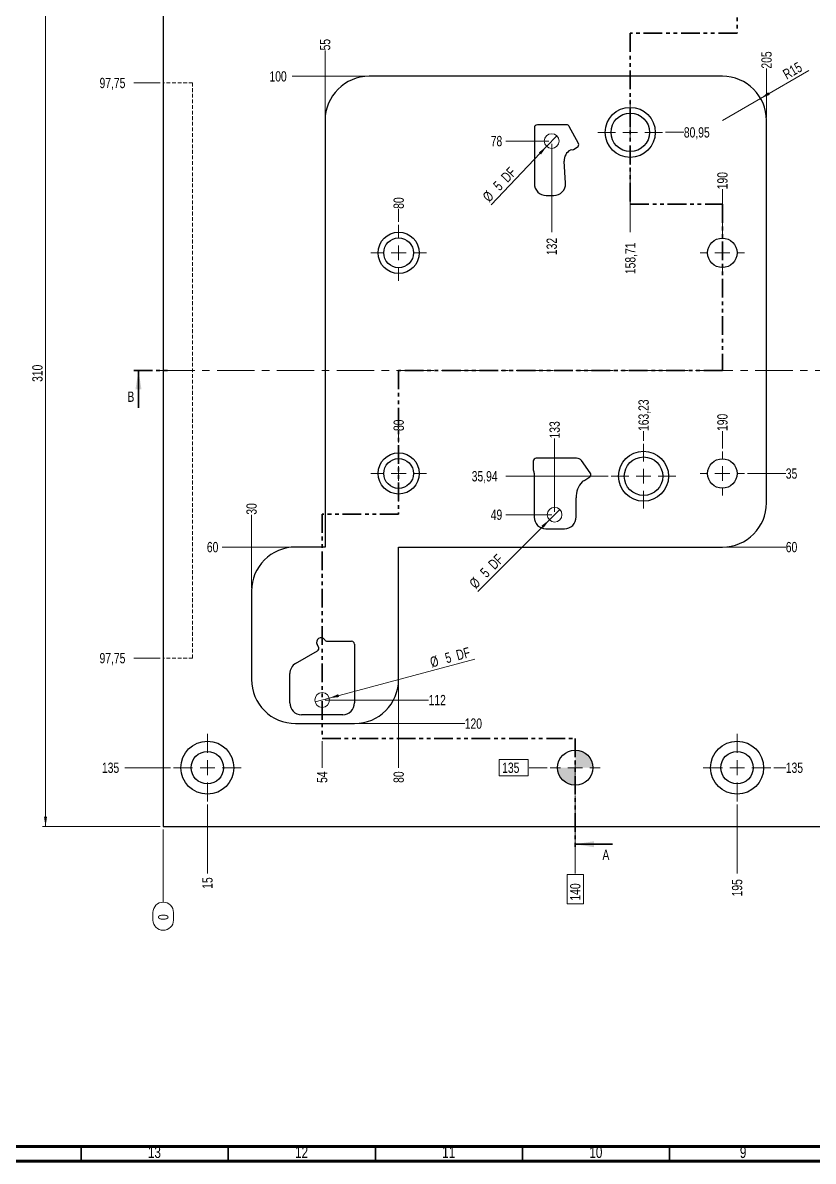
# Model space of a CAD drawing. Header units: millimetres. Extents: x 15 to 836, y 5 to 589.
# Drawn here: x 155.7 to 424.3, y 5 to 392 of the extents above; entities that cross this region are included whole.
import ezdxf

# ---------------------------------------------------------------- set-up
doc = ezdxf.new("R2010")
doc.units = ezdxf.units.MM
for name, pattern in [('CENTERX2', [20.32, 12.7, -2.54, 2.54, -2.54]), ('HIDDEN', [1.905, 1.27, -0.635]), ('PHANTOM', [12.7, 6.35, -1.27, 1.27, -1.27, 1.27, -1.27])]:
    doc.linetypes.add(name, pattern=pattern)
doc.styles.add('SLDTEXTSTYLE0', font='TXT', dxfattribs={"width": 0.75})
doc.dimstyles.new('SLDDIMSTYLE0', dxfattribs={"dimtxt": 3.5, "dimasz": 3.302, "dimexe": 0, "dimexo": 0.0625, "dimgap": 0.875, "dimtad": 0, "dimtih": 1, "dimtoh": 1, "dimdec": 0, "dimrnd": 1e-09, "dimdsep": 46, "dimtxsty": 'SLDTEXTSTYLE0', "dimblk1": 'NONE', "dimblk2": 'NONE', "dimsah": 1, "dimcen": 0.09, "dimadec": 0, "dimazin": 2, "dimtfac": 1, "dimtdec": 0, "dimtofl": 0, "dimtmove": 0, "dimatfit": 3, "dimldrblk": 'NONE', "dimfxl": 1, "dimfrac": 2, "dimtolj": 1, "dimtzin": 12, "dimarcsym": 0})
doc.dimstyles.new('SLDDIMSTYLE1', dxfattribs={"dimtxt": 3.5, "dimasz": 3.302, "dimexe": 0, "dimexo": 0.0625, "dimgap": 0.875, "dimtad": 0, "dimtih": 1, "dimtoh": 1, "dimrnd": 1e-09, "dimzin": 12, "dimdsep": 46, "dimtxsty": 'SLDTEXTSTYLE0', "dimblk1": 'NONE', "dimblk2": 'NONE', "dimsah": 1, "dimcen": 0.09, "dimadec": 0, "dimazin": 3, "dimtfac": 1, "dimtofl": 0, "dimtmove": 0, "dimatfit": 3, "dimldrblk": 'NONE', "dimfxl": 1, "dimfrac": 2, "dimtolj": 1, "dimtzin": 12, "dimarcsym": 0})
doc.dimstyles.new('SLDDIMSTYLE2', dxfattribs={"dimtxt": 3.5, "dimasz": 3.302, "dimexe": 0, "dimexo": 0.0625, "dimgap": -0.875, "dimtad": 0, "dimtih": 1, "dimtoh": 1, "dimrnd": 1e-09, "dimzin": 12, "dimdsep": 46, "dimtxsty": 'SLDTEXTSTYLE0', "dimblk1": 'NONE', "dimblk2": 'NONE', "dimsah": 1, "dimcen": 0.09, "dimadec": 0, "dimazin": 3, "dimtfac": 1, "dimtofl": 0, "dimtmove": 0, "dimatfit": 3, "dimldrblk": 'NONE', "dimfxl": 1, "dimfrac": 2, "dimtolj": 1, "dimarcsym": 0})
doc.dimstyles.new('SLDDIMSTYLE3', dxfattribs={"dimtxt": 3.5, "dimasz": 3.302, "dimexe": 0, "dimexo": 0.0625, "dimgap": -0.875, "dimtad": 0, "dimtih": 1, "dimtoh": 1, "dimrnd": 1e-09, "dimzin": 12, "dimdsep": 46, "dimtxsty": 'SLDTEXTSTYLE0', "dimblk1": 'NONE', "dimblk2": 'NONE', "dimsah": 1, "dimcen": 0.09, "dimadec": 0, "dimazin": 3, "dimtfac": 1, "dimtofl": 0, "dimtmove": 0, "dimatfit": 3, "dimldrblk": 'NONE', "dimfxl": 1, "dimfrac": 2, "dimtolj": 1, "dimarcsym": 0})
doc.dimstyles.new('SLDDIMSTYLE4', dxfattribs={"dimtxt": 3.5, "dimasz": 3.302, "dimexe": 0, "dimexo": 0.0625, "dimgap": 0.875, "dimtad": 1, "dimrnd": 1e-09, "dimzin": 12, "dimdsep": 46, "dimtxsty": 'SLDTEXTSTYLE0', "dimblk1": 'NONE', "dimsah": 1, "dimcen": 0, "dimadec": 0, "dimazin": 3, "dimtfac": 1, "dimtmove": 0, "dimatfit": 3, "dimldrblk": 'NONE', "dimfxl": 1, "dimfrac": 2, "dimtolj": 1, "dimtzin": 12, "dimarcsym": 0})
doc.dimstyles.new('SLDDIMSTYLE5', dxfattribs={"dimtxt": 3.5, "dimasz": 3.302, "dimexe": 0, "dimexo": 0.0625, "dimgap": 0.875, "dimtad": 1, "dimrnd": 1e-09, "dimzin": 12, "dimdsep": 46, "dimtxsty": 'SLDTEXTSTYLE0', "dimsah": 1, "dimcen": 0.09, "dimadec": 0, "dimazin": 3, "dimtfac": 1, "dimtofl": 0, "dimtmove": 0, "dimatfit": 3, "dimfxl": 1, "dimfrac": 2, "dimtolj": 1, "dimtzin": 12, "dimarcsym": 0})
doc.dimstyles.new('SLDDIMSTYLE6', dxfattribs={"dimtxt": 3.5, "dimasz": 3.302, "dimexe": 0, "dimexo": 0.0625, "dimgap": 0.875, "dimtad": 1, "dimrnd": 1e-09, "dimzin": 12, "dimdsep": 46, "dimtxsty": 'SLDTEXTSTYLE0', "dimsah": 1, "dimcen": 0, "dimadec": 0, "dimazin": 3, "dimtfac": 1, "dimtofl": 0, "dimtmove": 0, "dimatfit": 3, "dimfxl": 1, "dimfrac": 2, "dimtolj": 1, "dimtzin": 12, "dimarcsym": 0})

# ---------------------------------------------------------------- blocks, each defined once
blk = doc.blocks.new('_D')
at = {"color": 7, "linetype": 'Continuous', "lineweight": 18}
for p, q in [((203.41, 117.77), (203.41, 93.06)), ((199.92, 86.98), (199.92, 89.57)), ((206.9, 89.57), (206.9, 86.98))]:
    blk.add_line(p, q, dxfattribs=at)
for centre, start, end in [((203.41, 89.57), 0, 180), ((203.41, 86.98), 180, 0)]:
    blk.add_arc(centre, 3.49, start, end, dxfattribs=at)
at = {"color": 7, "linetype": 'Continuous', "lineweight": 18, "insert": (201.67, 86.98), "char_height": 3.5, "attachment_point": 1, "rotation": 90, "style": 'SLDTEXTSTYLE0'}
blk.add_mtext('0', dxfattribs=at)
blk = doc.blocks.new('_None')
blk = doc.blocks.new('_D_1')
at = {"color": 7, "linetype": 'Continuous', "lineweight": 18}
blk.add_line((218.41, 126.27), (218.41, 102.77), dxfattribs=at)
at = {"color": 7, "linetype": 'Continuous', "lineweight": 18, "insert": (216.67, 97.6), "char_height": 3.5, "attachment_point": 1, "rotation": 90, "style": 'SLDTEXTSTYLE0'}
blk.add_mtext('15', dxfattribs=at)
blk = doc.blocks.new('_D_2')
at = {"color": 7, "linetype": 'Continuous', "lineweight": 18}
blk.add_line((223.41, 421.27), (223.41, 438.77), dxfattribs=at)
at = {"color": 7, "linetype": 'Continuous', "lineweight": 18, "insert": (221.67, 438.77), "char_height": 3.5, "attachment_point": 1, "rotation": 90, "style": 'SLDTEXTSTYLE0'}
blk.add_mtext('20', dxfattribs=at)
blk = doc.blocks.new('_D_3')
at = {"color": 7, "linetype": 'Continuous', "lineweight": 18}
blk.add_line((233.41, 199.77), (233.41, 224.77), dxfattribs=at)
at = {"color": 7, "linetype": 'Continuous', "lineweight": 18, "insert": (231.67, 224.77), "char_height": 3.5, "attachment_point": 1, "rotation": 90, "style": 'SLDTEXTSTYLE0'}
blk.add_mtext('30', dxfattribs=at)
blk = doc.blocks.new('_D_4')
at = {"color": 7, "linetype": 'Continuous', "lineweight": 18}
for p, q in [((250.63, 439.13), (250.63, 446.43)), ((250.63, 446.43), (256.19, 446.43)), ((256.19, 446.43), (256.19, 439.13)), ((256.19, 439.13), (250.63, 439.13)), ((253.41, 418.27), (253.41, 438.77))]:
    blk.add_line(p, q, dxfattribs=at)
at = {"color": 7, "linetype": 'Continuous', "lineweight": 18, "insert": (251.67, 440.19), "char_height": 3.5, "attachment_point": 1, "rotation": 90, "style": 'SLDTEXTSTYLE0'}
blk.add_mtext('50', dxfattribs=at)
blk = doc.blocks.new('_D_5')
at = {"color": 7, "linetype": 'Continuous', "lineweight": 18}
blk.add_line((257.41, 147.74), (257.41, 138.77), dxfattribs=at)
at = {"color": 7, "linetype": 'Continuous', "lineweight": 18, "insert": (255.67, 133.6), "char_height": 3.5, "attachment_point": 1, "rotation": 90, "style": 'SLDTEXTSTYLE0'}
blk.add_mtext('54', dxfattribs=at)
blk = doc.blocks.new('_D_6')
at = {"color": 7, "linetype": 'Continuous', "lineweight": 18}
blk.add_line((258.41, 359.77), (258.41, 382.57), dxfattribs=at)
at = {"color": 7, "linetype": 'Continuous', "lineweight": 18, "insert": (256.67, 382.57), "char_height": 3.5, "attachment_point": 1, "rotation": 90, "style": 'SLDTEXTSTYLE0'}
blk.add_mtext('55', dxfattribs=at)
blk = doc.blocks.new('_D_7')
at = {"color": 7, "linetype": 'Continuous', "lineweight": 18}
blk.add_line((283.41, 167.77), (283.41, 138.77), dxfattribs=at)
at = {"color": 7, "linetype": 'Continuous', "lineweight": 18, "insert": (281.67, 133.6), "char_height": 3.5, "attachment_point": 1, "rotation": 90, "style": 'SLDTEXTSTYLE0'}
blk.add_mtext('80', dxfattribs=at)
blk = doc.blocks.new('_D_8')
at = {"color": 7, "linetype": 'Continuous', "lineweight": 18}
blk.add_line((283.41, 249.27), (283.41, 253.21), dxfattribs=at)
at = {"color": 7, "linetype": 'Continuous', "lineweight": 18, "insert": (281.67, 253.21), "char_height": 3.5, "attachment_point": 1, "rotation": 90, "style": 'SLDTEXTSTYLE0'}
blk.add_mtext('80', dxfattribs=at)
blk = doc.blocks.new('_D_9')
at = {"color": 7, "linetype": 'Continuous', "lineweight": 18}
blk.add_line((283.41, 324.27), (283.41, 328.74), dxfattribs=at)
at = {"color": 7, "linetype": 'Continuous', "lineweight": 18, "insert": (281.67, 328.74), "char_height": 3.5, "attachment_point": 1, "rotation": 90, "style": 'SLDTEXTSTYLE0'}
blk.add_mtext('80', dxfattribs=at)
blk = doc.blocks.new('_D_10')
at = {"color": 7, "linetype": 'Continuous', "lineweight": 18}
blk.add_line((335.41, 350.77), (335.41, 320.75), dxfattribs=at)
at = {"color": 7, "linetype": 'Continuous', "lineweight": 18, "insert": (333.67, 312.99), "char_height": 3.5, "attachment_point": 1, "rotation": 90, "style": 'SLDTEXTSTYLE0'}
blk.add_mtext('132', dxfattribs=at)
blk = doc.blocks.new('_D_11')
at = {"color": 7, "linetype": 'Continuous', "lineweight": 18}
blk.add_line((336.41, 225.77), (336.41, 250.67), dxfattribs=at)
at = {"color": 7, "linetype": 'Continuous', "lineweight": 18, "insert": (334.67, 250.67), "char_height": 3.5, "attachment_point": 1, "rotation": 90, "style": 'SLDTEXTSTYLE0'}
blk.add_mtext('133', dxfattribs=at)
blk = doc.blocks.new('_D_12')
at = {"color": 7, "linetype": 'Continuous', "lineweight": 18}
for p, q in [((343.41, 129.27), (343.41, 102.77)), ((340.63, 92.52), (340.63, 102.42)), ((340.63, 102.42), (346.19, 102.42)), ((346.19, 102.42), (346.19, 92.52)), ((346.19, 92.52), (340.63, 92.52))]:
    blk.add_line(p, q, dxfattribs=at)
at = {"color": 7, "linetype": 'Continuous', "lineweight": 18, "insert": (341.67, 93.59), "char_height": 3.5, "attachment_point": 1, "rotation": 90, "style": 'SLDTEXTSTYLE0'}
blk.add_mtext('140', dxfattribs=at)
blk = doc.blocks.new('_D_13')
at = {"color": 7, "linetype": 'Continuous', "lineweight": 18}
blk.add_line((362.12, 342.73), (362.12, 320.75), dxfattribs=at)
at = {"color": 7, "linetype": 'Continuous', "lineweight": 18, "insert": (360.39, 306.53), "char_height": 3.5, "attachment_point": 1, "rotation": 90, "style": 'SLDTEXTSTYLE0'}
blk.add_mtext('158,71', dxfattribs=at)
blk = doc.blocks.new('_D_14')
at = {"color": 7, "linetype": 'Continuous', "lineweight": 18}
blk.add_line((366.63, 249.84), (366.63, 253.21), dxfattribs=at)
at = {"color": 7, "linetype": 'Continuous', "lineweight": 18, "insert": (364.9, 253.21), "char_height": 3.5, "attachment_point": 1, "rotation": 90, "style": 'SLDTEXTSTYLE0'}
blk.add_mtext('163,23', dxfattribs=at)
blk = doc.blocks.new('_D_15')
at = {"color": 7, "linetype": 'Continuous', "lineweight": 18}
blk.add_line((393.41, 322.27), (393.41, 335.36), dxfattribs=at)
at = {"color": 7, "linetype": 'Continuous', "lineweight": 18, "insert": (391.67, 335.36), "char_height": 3.5, "attachment_point": 1, "rotation": 90, "style": 'SLDTEXTSTYLE0'}
blk.add_mtext('190', dxfattribs=at)
blk = doc.blocks.new('_D_16')
at = {"color": 7, "linetype": 'Continuous', "lineweight": 18}
blk.add_line((393.41, 247.27), (393.41, 253.21), dxfattribs=at)
at = {"color": 7, "linetype": 'Continuous', "lineweight": 18, "insert": (391.67, 253.21), "char_height": 3.5, "attachment_point": 1, "rotation": 90, "style": 'SLDTEXTSTYLE0'}
blk.add_mtext('190', dxfattribs=at)
blk = doc.blocks.new('_D_17')
at = {"color": 7, "linetype": 'Continuous', "lineweight": 18}
blk.add_line((398.41, 126.27), (398.41, 102.77), dxfattribs=at)
at = {"color": 7, "linetype": 'Continuous', "lineweight": 18, "insert": (396.67, 95.01), "char_height": 3.5, "attachment_point": 1, "rotation": 90, "style": 'SLDTEXTSTYLE0'}
blk.add_mtext('195', dxfattribs=at)
blk = doc.blocks.new('_D_18')
at = {"color": 7, "linetype": 'Continuous', "lineweight": 18}
blk.add_line((398.41, 421.27), (398.41, 441.81), dxfattribs=at)
at = {"color": 7, "linetype": 'Continuous', "lineweight": 18, "insert": (396.67, 441.81), "char_height": 3.5, "attachment_point": 1, "rotation": 90, "style": 'SLDTEXTSTYLE0'}
blk.add_mtext('195', dxfattribs=at)
blk = doc.blocks.new('_D_19')
at = {"color": 7, "linetype": 'Continuous', "lineweight": 18}
blk.add_line((408.41, 359.77), (408.41, 376.39), dxfattribs=at)
at = {"color": 7, "linetype": 'Continuous', "lineweight": 18, "insert": (406.67, 376.39), "char_height": 3.5, "attachment_point": 1, "rotation": 90, "style": 'SLDTEXTSTYLE0'}
blk.add_mtext('205', dxfattribs=at)
blk = doc.blocks.new('_D_20')
at = {"color": 7, "linetype": 'Continuous', "lineweight": 18}
blk.add_line((469.41, 126.27), (469.41, 102.77), dxfattribs=at)
at = {"color": 7, "linetype": 'Continuous', "lineweight": 18, "insert": (467.67, 95.01), "char_height": 3.5, "attachment_point": 1, "rotation": 90, "style": 'SLDTEXTSTYLE0'}
blk.add_mtext('266', dxfattribs=at)
blk = doc.blocks.new('_D_21')
at = {"color": 7, "linetype": 'Continuous', "lineweight": 18}
blk.add_line((469.41, 421.27), (469.41, 438.77), dxfattribs=at)
at = {"color": 7, "linetype": 'Continuous', "lineweight": 18, "insert": (467.67, 438.77), "char_height": 3.5, "attachment_point": 1, "rotation": 90, "style": 'SLDTEXTSTYLE0'}
blk.add_mtext('266', dxfattribs=at)
blk = doc.blocks.new('_D_22')
at = {"color": 7, "linetype": 'Continuous', "lineweight": 18}
blk.add_line((473.41, 359.77), (473.41, 382.57), dxfattribs=at)
at = {"color": 7, "linetype": 'Continuous', "lineweight": 18, "insert": (471.67, 382.57), "char_height": 3.5, "attachment_point": 1, "rotation": 90, "style": 'SLDTEXTSTYLE0'}
blk.add_mtext('270', dxfattribs=at)
blk = doc.blocks.new('_D_23')
at = {"color": 7, "linetype": 'Continuous', "lineweight": 18}
blk.add_line((503.41, 305.27), (503.41, 298.77), dxfattribs=at)
at = {"color": 7, "linetype": 'Continuous', "lineweight": 18, "insert": (501.67, 291.01), "char_height": 3.5, "attachment_point": 1, "rotation": 90, "style": 'SLDTEXTSTYLE0'}
blk.add_mtext('300', dxfattribs=at)
blk = doc.blocks.new('_D_24')
at = {"color": 7, "linetype": 'Continuous', "lineweight": 18}
blk.add_line((503.41, 247.27), (503.41, 253.21), dxfattribs=at)
at = {"color": 7, "linetype": 'Continuous', "lineweight": 18, "insert": (501.67, 253.21), "char_height": 3.5, "attachment_point": 1, "rotation": 90, "style": 'SLDTEXTSTYLE0'}
blk.add_mtext('300', dxfattribs=at)
blk = doc.blocks.new('_D_25')
at = {"color": 7, "linetype": 'Continuous', "lineweight": 18}
blk.add_line((523.41, 274.77), (523.41, 286.37), dxfattribs=at)
at = {"color": 7, "linetype": 'Continuous', "lineweight": 18, "insert": (521.67, 286.37), "char_height": 3.5, "attachment_point": 1, "rotation": 90, "style": 'SLDTEXTSTYLE0'}
blk.add_mtext('320', dxfattribs=at)
blk = doc.blocks.new('_D_26')
at = {"color": 7, "linetype": 'Continuous', "lineweight": 18}
blk.add_line((613.41, 305.27), (613.41, 298.77), dxfattribs=at)
at = {"color": 7, "linetype": 'Continuous', "lineweight": 18, "insert": (611.67, 291.01), "char_height": 3.5, "attachment_point": 1, "rotation": 90, "style": 'SLDTEXTSTYLE0'}
blk.add_mtext('410', dxfattribs=at)
blk = doc.blocks.new('_D_27')
at = {"color": 7, "linetype": 'Continuous', "lineweight": 18}
blk.add_line((613.41, 247.27), (613.41, 253.21), dxfattribs=at)
at = {"color": 7, "linetype": 'Continuous', "lineweight": 18, "insert": (611.67, 253.21), "char_height": 3.5, "attachment_point": 1, "rotation": 90, "style": 'SLDTEXTSTYLE0'}
blk.add_mtext('410', dxfattribs=at)
blk = doc.blocks.new('_D_28')
at = {"color": 7, "linetype": 'Continuous', "lineweight": 18}
blk.add_line((614.41, 126.27), (614.41, 102.77), dxfattribs=at)
at = {"color": 7, "linetype": 'Continuous', "lineweight": 18, "insert": (612.67, 95.01), "char_height": 3.5, "attachment_point": 1, "rotation": 90, "style": 'SLDTEXTSTYLE0'}
blk.add_mtext('411', dxfattribs=at)
blk = doc.blocks.new('_D_29')
at = {"color": 7, "linetype": 'Continuous', "lineweight": 18}
blk.add_line((614.41, 421.27), (614.41, 438.77), dxfattribs=at)
at = {"color": 7, "linetype": 'Continuous', "lineweight": 18, "insert": (612.67, 438.77), "char_height": 3.5, "attachment_point": 1, "rotation": 90, "style": 'SLDTEXTSTYLE0'}
blk.add_mtext('411', dxfattribs=at)
blk = doc.blocks.new('_D_30')
at = {"color": 7, "linetype": 'Continuous', "lineweight": 18}
blk.add_line((633.41, 359.77), (633.41, 382.57), dxfattribs=at)
at = {"color": 7, "linetype": 'Continuous', "lineweight": 18, "insert": (631.67, 382.57), "char_height": 3.5, "attachment_point": 1, "rotation": 90, "style": 'SLDTEXTSTYLE0'}
blk.add_mtext('430', dxfattribs=at)
blk = doc.blocks.new('_D_31')
at = {"color": 7, "linetype": 'Continuous', "lineweight": 18}
for p, q in [((660.41, 129.27), (660.41, 106.18)), ((657.63, 95.93), (657.63, 105.82)), ((657.63, 105.82), (663.19, 105.82)), ((663.19, 105.82), (663.19, 95.93)), ((663.19, 95.93), (657.63, 95.93))]:
    blk.add_line(p, q, dxfattribs=at)
at = {"color": 7, "linetype": 'Continuous', "lineweight": 18, "insert": (658.67, 97), "char_height": 3.5, "attachment_point": 1, "rotation": 90, "style": 'SLDTEXTSTYLE0'}
blk.add_mtext('457', dxfattribs=at)
blk = doc.blocks.new('_D_32')
at = {"color": 7, "linetype": 'Continuous', "lineweight": 18}
for p, q in [((657.63, 439.13), (657.63, 449.02)), ((657.63, 449.02), (663.19, 449.02)), ((663.19, 449.02), (663.19, 439.13)), ((663.19, 439.13), (657.63, 439.13)), ((660.41, 418.27), (660.41, 438.77))]:
    blk.add_line(p, q, dxfattribs=at)
at = {"color": 7, "linetype": 'Continuous', "lineweight": 18, "insert": (658.67, 440.19), "char_height": 3.5, "attachment_point": 1, "rotation": 90, "style": 'SLDTEXTSTYLE0'}
blk.add_mtext('457', dxfattribs=at)
blk = doc.blocks.new('_D_33')
at = {"color": 7, "linetype": 'Continuous', "lineweight": 18}
blk.add_line((703.41, 126.27), (703.41, 102.77), dxfattribs=at)
at = {"color": 7, "linetype": 'Continuous', "lineweight": 18, "insert": (701.67, 95.01), "char_height": 3.5, "attachment_point": 1, "rotation": 90, "style": 'SLDTEXTSTYLE0'}
blk.add_mtext('500', dxfattribs=at)
blk = doc.blocks.new('_D_34')
at = {"color": 7, "linetype": 'Continuous', "lineweight": 18}
blk.add_line((703.41, 421.27), (703.41, 438.77), dxfattribs=at)
at = {"color": 7, "linetype": 'Continuous', "lineweight": 18, "insert": (701.67, 438.77), "char_height": 3.5, "attachment_point": 1, "rotation": 90, "style": 'SLDTEXTSTYLE0'}
blk.add_mtext('500', dxfattribs=at)
blk = doc.blocks.new('_D_35')
at = {"color": 7, "linetype": 'Continuous', "lineweight": 18}
blk.add_line((731.41, 117.77), (731.41, 102.77), dxfattribs=at)
at = {"color": 7, "linetype": 'Continuous', "lineweight": 18, "insert": (729.67, 95.01), "char_height": 3.5, "attachment_point": 1, "rotation": 90, "style": 'SLDTEXTSTYLE0'}
blk.add_mtext('528', dxfattribs=at)
blk = doc.blocks.new('_D_39')
at = {"color": 7, "linetype": 'Continuous', "lineweight": 18}
blk.add_line((401.91, 238.77), (414.97, 238.77), dxfattribs=at)
at = {"color": 7, "linetype": 'Continuous', "lineweight": 18, "insert": (414.97, 240.5), "char_height": 3.5, "attachment_point": 1, "style": 'SLDTEXTSTYLE0'}
blk.add_mtext('35', dxfattribs=at)
blk = doc.blocks.new('_D_40')
at = {"color": 7, "linetype": 'Continuous', "lineweight": 18}
blk.add_line((354.63, 237.84), (319.88, 237.84), dxfattribs=at)
at = {"color": 7, "linetype": 'Continuous', "lineweight": 18, "insert": (308.24, 239.57), "char_height": 3.5, "attachment_point": 1, "style": 'SLDTEXTSTYLE0'}
blk.add_mtext('35,94', dxfattribs=at)
blk = doc.blocks.new('_D_41')
at = {"color": 7, "linetype": 'Continuous', "lineweight": 18}
blk.add_line((335.41, 224.77), (319.88, 224.77), dxfattribs=at)
at = {"color": 7, "linetype": 'Continuous', "lineweight": 18, "insert": (314.7, 226.5), "char_height": 3.5, "attachment_point": 1, "style": 'SLDTEXTSTYLE0'}
blk.add_mtext('49', dxfattribs=at)
blk = doc.blocks.new('_D_42')
at = {"color": 7, "linetype": 'Continuous', "lineweight": 18}
blk.add_line((247.41, 213.77), (223.41, 213.77), dxfattribs=at)
at = {"color": 7, "linetype": 'Continuous', "lineweight": 18, "insert": (218.24, 215.5), "char_height": 3.5, "attachment_point": 1, "style": 'SLDTEXTSTYLE0'}
blk.add_mtext('60', dxfattribs=at)
blk = doc.blocks.new('_D_43')
at = {"color": 7, "linetype": 'Continuous', "lineweight": 18}
blk.add_line((394.41, 213.77), (414.97, 213.77), dxfattribs=at)
at = {"color": 7, "linetype": 'Continuous', "lineweight": 18, "insert": (414.97, 215.5), "char_height": 3.5, "attachment_point": 1, "style": 'SLDTEXTSTYLE0'}
blk.add_mtext('60', dxfattribs=at)
blk = doc.blocks.new('_D_44')
at = {"color": 7, "linetype": 'Continuous', "lineweight": 18}
blk.add_line((202.41, 176.02), (193.41, 176.02), dxfattribs=at)
at = {"color": 7, "linetype": 'Continuous', "lineweight": 18, "insert": (181.77, 177.75), "char_height": 3.5, "attachment_point": 1, "style": 'SLDTEXTSTYLE0'}
blk.add_mtext('97,75', dxfattribs=at)
blk = doc.blocks.new('_D_46')
at = {"color": 7, "linetype": 'Continuous', "lineweight": 18}
blk.add_line((258.41, 161.77), (293.59, 161.77), dxfattribs=at)
at = {"color": 7, "linetype": 'Continuous', "lineweight": 18, "insert": (293.59, 163.5), "char_height": 3.5, "attachment_point": 1, "style": 'SLDTEXTSTYLE0'}
blk.add_mtext('112', dxfattribs=at)
blk = doc.blocks.new('_D_47')
at = {"color": 7, "linetype": 'Continuous', "lineweight": 18}
blk.add_line((269.41, 153.77), (305.87, 153.77), dxfattribs=at)
at = {"color": 7, "linetype": 'Continuous', "lineweight": 18, "insert": (305.87, 155.5), "char_height": 3.5, "attachment_point": 1, "style": 'SLDTEXTSTYLE0'}
blk.add_mtext('120', dxfattribs=at)
blk = doc.blocks.new('_D_51')
at = {"color": 7, "linetype": 'Continuous', "lineweight": 18}
blk.add_line((410.91, 138.77), (414.97, 138.77), dxfattribs=at)
at = {"color": 7, "linetype": 'Continuous', "lineweight": 18, "insert": (414.97, 140.5), "char_height": 3.5, "attachment_point": 1, "style": 'SLDTEXTSTYLE0'}
blk.add_mtext('135', dxfattribs=at)
blk = doc.blocks.new('_D_53')
at = {"color": 7, "linetype": 'Continuous', "lineweight": 18}
for p, q in [((317.51, 135.99), (317.51, 141.55)), ((317.51, 141.55), (327.4, 141.55)), ((327.4, 141.55), (327.4, 135.99)), ((327.4, 135.99), (317.51, 135.99)), ((333.91, 138.77), (327.76, 138.77))]:
    blk.add_line(p, q, dxfattribs=at)
at = {"color": 7, "linetype": 'Continuous', "lineweight": 18, "insert": (318.58, 140.5), "char_height": 3.5, "attachment_point": 1, "style": 'SLDTEXTSTYLE0'}
blk.add_mtext('135', dxfattribs=at)
blk = doc.blocks.new('_D_54')
at = {"color": 7, "linetype": 'Continuous', "lineweight": 18}
blk.add_line((205.91, 138.77), (190.35, 138.77), dxfattribs=at)
at = {"color": 7, "linetype": 'Continuous', "lineweight": 18, "insert": (182.59, 140.5), "char_height": 3.5, "attachment_point": 1, "style": 'SLDTEXTSTYLE0'}
blk.add_mtext('135', dxfattribs=at)
blk = doc.blocks.new('_D_58')
at = {"color": 7, "linetype": 'Continuous', "lineweight": 18}
blk.add_line((334.41, 351.77), (319.88, 351.77), dxfattribs=at)
at = {"color": 7, "linetype": 'Continuous', "lineweight": 18, "insert": (314.7, 353.5), "char_height": 3.5, "attachment_point": 1, "style": 'SLDTEXTSTYLE0'}
blk.add_mtext('78', dxfattribs=at)
blk = doc.blocks.new('_D_59')
at = {"color": 7, "linetype": 'Continuous', "lineweight": 18}
blk.add_line((374.12, 354.73), (380.33, 354.73), dxfattribs=at)
at = {"color": 7, "linetype": 'Continuous', "lineweight": 18, "insert": (380.33, 356.46), "char_height": 3.5, "attachment_point": 1, "style": 'SLDTEXTSTYLE0'}
blk.add_mtext('80,95', dxfattribs=at)
blk = doc.blocks.new('_D_60')
at = {"color": 7, "linetype": 'Continuous', "lineweight": 18}
blk.add_line((202.41, 371.52), (193.41, 371.52), dxfattribs=at)
at = {"color": 7, "linetype": 'Continuous', "lineweight": 18, "insert": (181.77, 373.25), "char_height": 3.5, "attachment_point": 1, "style": 'SLDTEXTSTYLE0'}
blk.add_mtext('97,75', dxfattribs=at)
blk = doc.blocks.new('_D_62')
at = {"color": 7, "linetype": 'Continuous', "lineweight": 18}
blk.add_line((272.41, 373.77), (247.26, 373.77), dxfattribs=at)
at = {"color": 7, "linetype": 'Continuous', "lineweight": 18, "insert": (239.51, 375.5), "char_height": 3.5, "attachment_point": 1, "style": 'SLDTEXTSTYLE0'}
blk.add_mtext('100', dxfattribs=at)
blk = doc.blocks.new('_D_63')
at = {"color": 7, "linetype": 'Continuous', "lineweight": 18}
for p, q in [((183.16, 405.99), (183.16, 411.55)), ((183.16, 411.55), (193.05, 411.55)), ((193.05, 411.55), (193.05, 405.99)), ((243.91, 408.77), (193.41, 408.77)), ((193.05, 405.99), (183.16, 405.99))]:
    blk.add_line(p, q, dxfattribs=at)
at = {"color": 7, "linetype": 'Continuous', "lineweight": 18, "insert": (184.23, 410.5), "char_height": 3.5, "attachment_point": 1, "style": 'SLDTEXTSTYLE0'}
blk.add_mtext('135', dxfattribs=at)
blk = doc.blocks.new('_D_64')
at = {"color": 7, "linetype": 'Continuous', "lineweight": 18}
blk.add_line((410.91, 408.77), (414.97, 408.77), dxfattribs=at)
at = {"color": 7, "linetype": 'Continuous', "lineweight": 18, "insert": (414.97, 410.5), "char_height": 3.5, "attachment_point": 1, "style": 'SLDTEXTSTYLE0'}
blk.add_mtext('135', dxfattribs=at)
blk = doc.blocks.new('_D_70')
at = {"color": 7, "linetype": 'Continuous', "lineweight": 18}
for q in [(309.3, 175.68), (254.99, 161.12)]:
    blk.add_line((259.82, 162.42), q, dxfattribs=at)
blk.add_solid([(259.82, 162.42), (263.14, 162.78), (262.88, 163.76)], dxfattribs=at)
at = {"color": 7, "linetype": 'Continuous', "lineweight": 18, "char_height": 3.5, "attachment_point": 1, "rotation": 15, "style": 'SLDTEXTSTYLE0'}
for s, insert in [('5', (298.84, 177.59)), ('DF', (302.6, 178.6)), ('%%c', (293.75, 176.18))]:
    blk.add_mtext(s, dxfattribs=dict(at, insert=insert))
blk = doc.blocks.new('_D_71')
at = {"color": 7, "linetype": 'Continuous', "lineweight": 18}
for q in [(338.18, 226.54), (310.28, 198.64)]:
    blk.add_line((334.64, 223), q, dxfattribs=at)
blk.add_solid([(334.64, 223), (331.95, 221.03), (332.66, 220.31)], dxfattribs=at)
at = {"color": 7, "linetype": 'Continuous', "lineweight": 18, "char_height": 3.5, "attachment_point": 1, "rotation": 45, "style": 'SLDTEXTSTYLE0'}
for s, insert in [('DF', (313.55, 208.35)), ('5', (310.79, 205.59)), ('%%c', (307.09, 201.82))]:
    blk.add_mtext(s, dxfattribs=dict(at, insert=insert))
blk = doc.blocks.new('_D_73')
at = {"color": 7, "linetype": 'Continuous', "lineweight": 18}
for q in [(337.13, 353.59), (314.88, 330.08)]:
    blk.add_line((333.69, 349.96), q, dxfattribs=at)
blk.add_solid([(333.69, 349.96), (331.05, 347.91), (331.79, 347.21)], dxfattribs=at)
at = {"color": 7, "linetype": 'Continuous', "lineweight": 18, "char_height": 3.5, "attachment_point": 1, "rotation": 46.5686, "style": 'SLDTEXTSTYLE0'}
for s, insert in [('DF', (317.89, 339.87)), ('5', (315.21, 337.04)), ('%%c', (311.62, 333.17))]:
    blk.add_mtext(s, dxfattribs=dict(at, insert=insert))
blk = doc.blocks.new('_D_75')
at = {"color": 7, "linetype": 'Continuous', "lineweight": 18}
for p, q in [((202.41, 428.77), (162.41, 428.77)), ((163.41, 428.77), (163.41, 118.77)), ((202.41, 118.77), (162.41, 118.77))]:
    blk.add_line(p, q, dxfattribs=at)
for points in [[(163.41, 428.77), (162.9, 425.47), (163.92, 425.47)], [(163.41, 118.77), (163.92, 122.07), (162.9, 122.07)]]:
    blk.add_solid(points, dxfattribs=at)
at = {"color": 7, "linetype": 'Continuous', "lineweight": 18, "insert": (158.9, 269.89), "char_height": 3.5, "attachment_point": 1, "rotation": 90, "style": 'SLDTEXTSTYLE0'}
blk.add_mtext('310', dxfattribs=at)
blk = doc.blocks.new('_D_77')
at = {"color": 7, "linetype": 'Continuous', "lineweight": 18}
for q in [(422.75, 375.71), (393.41, 358.77)]:
    blk.add_line((406.4, 366.27), q, dxfattribs=at)
blk.add_solid([(406.4, 366.27), (409.51, 367.48), (409, 368.36)], dxfattribs=at)
at = {"color": 7, "linetype": 'Continuous', "lineweight": 18, "insert": (413.56, 375.6), "char_height": 3.5, "attachment_point": 1, "rotation": 30, "style": 'SLDTEXTSTYLE0'}
blk.add_mtext('R15', dxfattribs=at)
blk = doc.blocks.new('SW_CENTERMARKSYMBOL_1')
at = {"color": 0, "linetype": 'Continuous', "lineweight": 0}
for p, q in [((0, 5), (0, 7.5)), ((-5, 0), (-7.5, 0)), ((0, 0), (-2.5, 0)), ((0, 0), (0, 2.5)), ((0, 0), (0, -2.5)), ((0, 0), (2.5, 0)), ((5, 0), (7.5, 0)), ((0, -5), (0, -7.5))]:
    blk.add_line(p, q, dxfattribs=at)
blk = doc.blocks.new('SW_CENTERMARKSYMBOL_2')
at = {"color": 0, "linetype": 'Continuous', "lineweight": 0}
for p, q in [((0, 5), (0, 7.5)), ((-5, 0), (-7.5, 0)), ((0, 0), (-2.5, 0)), ((0, 0), (0, 2.5)), ((0, 0), (0, -2.5)), ((0, 0), (2.5, 0)), ((5, 0), (7.5, 0)), ((0, -5), (0, -7.5))]:
    blk.add_line(p, q, dxfattribs=at)
blk = doc.blocks.new('SW_CENTERMARKSYMBOL_6')
at = {"color": 0, "linetype": 'Continuous', "lineweight": 0}
for p, q in [((0, 5), (0, 11)), ((-5, 0), (-11, 0)), ((0, 0), (-2.5, 0)), ((0, 0), (0, 2.5)), ((0, 0), (0, -2.5)), ((0, 0), (2.5, 0)), ((5, 0), (11, 0)), ((0, -5), (0, -11))]:
    blk.add_line(p, q, dxfattribs=at)
blk = doc.blocks.new('SW_CENTERMARKSYMBOL_7')
at = {"color": 0, "linetype": 'Continuous', "lineweight": 0}
for p, q in [((0, 5), (0, 11)), ((-5, 0), (-11, 0)), ((0, 0), (-2.5, 0)), ((0, 0), (0, 2.5)), ((0, 0), (0, -2.5)), ((0, 0), (2.5, 0)), ((5, 0), (11, 0)), ((0, -5), (0, -11))]:
    blk.add_line(p, q, dxfattribs=at)
blk = doc.blocks.new('SW_CENTERMARKSYMBOL_8')
at = {"color": 0, "linetype": 'Continuous', "lineweight": 0}
for p, q in [((0, 5), (0, 9.5)), ((-5, 0), (-9.5, 0)), ((0, 0), (-2.5, 0)), ((0, 0), (0, 2.5)), ((0, 0), (0, -2.5)), ((0, 0), (2.5, 0)), ((5, 0), (9.5, 0)), ((0, -5), (0, -9.5))]:
    blk.add_line(p, q, dxfattribs=at)
blk = doc.blocks.new('SW_CENTERMARKSYMBOL_9')
at = {"color": 0, "linetype": 'Continuous', "lineweight": 0}
for p, q in [((0, 5), (0, 9.5)), ((-5, 0), (-9.5, 0)), ((0, 0), (-2.5, 0)), ((0, 0), (0, 2.5)), ((0, 0), (0, -2.5)), ((0, 0), (2.5, 0)), ((5, 0), (9.5, 0)), ((0, -5), (0, -9.5))]:
    blk.add_line(p, q, dxfattribs=at)
blk = doc.blocks.new('SW_CENTERMARKSYMBOL_10')
at = {"color": 0, "linetype": 'Continuous', "lineweight": 0}
for p, q in [((0, 5), (0, 11.5)), ((-5, 0), (-11.5, 0)), ((0, 0), (-2.5, 0)), ((0, 0), (0, 2.5)), ((0, 0), (0, -2.5)), ((0, 0), (2.5, 0)), ((5, 0), (11.5, 0)), ((0, -5), (0, -11.5))]:
    blk.add_line(p, q, dxfattribs=at)
blk = doc.blocks.new('SW_CENTERMARKSYMBOL_11')
at = {"color": 0, "linetype": 'Continuous', "lineweight": 0}
for p, q in [((0, 5), (0, 11.5)), ((-5, 0), (-11.5, 0)), ((0, 0), (-2.5, 0)), ((0, 0), (0, 2.5)), ((0, 0), (0, -2.5)), ((0, 0), (2.5, 0)), ((5, 0), (11.5, 0)), ((0, -5), (0, -11.5))]:
    blk.add_line(p, q, dxfattribs=at)
blk = doc.blocks.new('SW_CENTERMARKSYMBOL_21')
at = {"color": 0, "linetype": 'Continuous', "lineweight": 0}
for p, q in [((0, 5), (0, 8.5)), ((-5, 0), (-8.5, 0)), ((0, 0), (-2.5, 0)), ((0, 0), (0, 2.5)), ((0, 0), (0, -2.5)), ((0, 0), (2.5, 0)), ((5, 0), (8.5, 0)), ((0, -5), (0, -8.5))]:
    blk.add_line(p, q, dxfattribs=at)
blk = doc.blocks.new('SW_DOWELSYMBOL_2')
at = {"linetype": 'Continuous', "lineweight": 0}
h = blk.add_hatch(color=0, dxfattribs=at)
edge = h.paths.add_edge_path(flags=0)
edge.add_arc((0, 0), 6, 0, 90)
edge.add_line((0, 6), (0, 0))
edge.add_line((0, 0), (6, 0))
h = blk.add_hatch(color=0, dxfattribs=at)
edge = h.paths.add_edge_path(flags=0)
edge.add_arc((0, 0), 6, 180, 270)
edge.add_line((0, -6), (0, 0))
edge.add_line((0, 0), (-6, 0))
at = {"color": 0, "linetype": 'Continuous', "lineweight": 0}
blk.add_circle((0, 0), 6, dxfattribs=at)

msp = doc.modelspace()

# ---------------------------------------------------------------- linework, layer by layer
at = {"color": 7, "linetype": 'PHANTOM', "lineweight": 35}
for p, q in [((398.40819, 439.51936), (398.40819, 388.3961)), ((398.40819, 388.3961), (362.11885, 388.3961)), ((362.11885, 388.3961), (362.11885, 330.29599)), ((362.11885, 330.29599), (393.40819, 330.29599)), ((393.40819, 330.29599), (393.40819, 273.77088)), ((193.40664, 273.77088), (206.11299, 273.77088)), ((393.40819, 273.77088), (283.40819, 273.77088)), ((283.40819, 273.77088), (283.40819, 224.93429)), ((283.40819, 224.93429), (257.40819, 224.93429)), ((257.40819, 224.93429), (257.40819, 148.73982)), ((257.40819, 148.73982), (343.40819, 148.73982)), ((343.40819, 148.73982), (343.40819, 110.75345))]:
    msp.add_line(p, q, dxfattribs=at)
at = {"color": 7, "linetype": 'Continuous', "lineweight": 25}
for p, q in [((203.40819, 428.77088), (203.40819, 118.77088)), ((393.40819, 373.77088), (273.40819, 373.77088)), ((258.40819, 358.77088), (258.40819, 213.77088)), ((329.53811, 356.27141), (329.52797, 337.27252)), ((340.49314, 357.27088), (330.53811, 357.27088)), ((344.50008, 350.98746), (341.37193, 356.74808)), ((408.40819, 228.77088), (408.40819, 358.77088)), ((341.75836, 348.70209), (342.00956, 348.8385)), ((342.78031, 348.91565), (344.0985, 349.63146)), ((340.13657, 337.39664), (339.67465, 344.94251)), ((333.52584, 333.27038), (336.13648, 333.26899)), ((343.88763, 243.96352), (330.16752, 243.96352)), ((329.16752, 242.96352), (329.16752, 239.96352)), ((348.53328, 239.03031), (345.49774, 243.14993)), ((329.47549, 238.89667), (329.46752, 223.96565)), ((346.71133, 236.44564), (348.32144, 237.63205)), ((343.72357, 223.98592), (343.68169, 230.49185)), ((333.46539, 219.96352), (339.72152, 219.96018)), ((258.40819, 213.77088), (248.40819, 213.77088)), ((283.40819, 213.77088), (393.40819, 213.77088)), ((283.40819, 168.77088), (283.40819, 213.77088)), ((233.40819, 198.77088), (233.40819, 168.77088)), ((248.40819, 174.22558), (255.80878, 178.49831)), ((256.1748, 179.86434), (255.70915, 180.67088)), ((259.11235, 181.77088), (267.40819, 181.77088)), ((268.40819, 180.77088), (268.40819, 160.77088)), ((246.40819, 160.77088), (246.40819, 170.76148)), ((264.40819, 156.77088), (250.40819, 156.77088)), ((248.40819, 153.77088), (268.40819, 153.77088)), ((203.40819, 118.77088), (731.40819, 118.77088))]:
    msp.add_line(p, q, dxfattribs=at)
at = {"color": 7, "linetype": 'HIDDEN', "lineweight": 18}
for p, q in [((213.40819, 371.52088), (203.40819, 371.52088)), ((213.40819, 176.02088), (213.40819, 371.52088)), ((213.40819, 176.02088), (203.40819, 176.02088))]:
    msp.add_line(p, q, dxfattribs=at)
at = {"color": 7, "linetype": 'Continuous', "lineweight": 35}
for p, q in [((194.99414, 261.07088), (194.99414, 273.77088)), ((356.10819, 112.75345), (343.40819, 112.75345)), ((175.5, 10), (175.5, 5)), ((225.5, 10), (225.5, 5)), ((275.5, 10), (275.5, 5)), ((325.5, 10), (325.5, 5)), ((375.5, 10), (375.5, 5))]:
    msp.add_line(p, q, dxfattribs=at)
at = {"color": 7, "linetype": 'CENTERX2', "lineweight": 18}
msp.add_line((201.40819, 273.77088), (733.40819, 273.77088), dxfattribs=at)
at = {"color": 7, "linetype": 'Continuous', "lineweight": 70}
for p, q in [((831, 10), (20, 10)), ((836, 5), (15, 5))]:
    msp.add_line(p, q, dxfattribs=at)
at = {"color": 7, "linetype": 'Continuous', "lineweight": 25}
for centre, radius in [((362.11885, 354.72519), 8.5), ((362.11885, 354.72519), 6.55), ((283.40819, 313.77088), 7), ((283.40819, 313.77088), 5.05), ((393.40819, 313.77088), 5), ((283.40819, 238.77088), 7), ((283.40819, 238.77088), 5.05), ((366.6349, 237.83529), 8.5), ((366.6349, 237.83529), 6.55), ((393.40819, 238.77088), 5), ((218.40819, 138.77088), 9), ((398.40819, 138.77088), 9), ((218.40819, 138.77088), 5.5), ((343.40819, 138.77088), 6), ((398.40819, 138.77088), 5.5)]:
    msp.add_circle(centre, radius, dxfattribs=at)
at = {"color": 7, "linetype": 'Continuous', "lineweight": 18}
for centre in [(335.40819, 351.77088), (336.40819, 224.77088), (257.40819, 161.77088)]:
    msp.add_circle(centre, 2.5, dxfattribs=at)
at = {"color": 7, "linetype": 'Continuous', "lineweight": 25}
for centre, radius, start, end in [((273.40819, 358.77088), 15, 90, 180), ((393.40819, 358.77088), 15, 0, 90), ((330.53811, 356.27088), 1, 90, 179.969431), ((340.49314, 356.27088), 1, 28.5030196, 90), ((343.66718, 345.18692), 4, 118.5030196, 183.5030197), ((342.3031, 349.79445), 1, 252.9300236, 298.5030196), ((343.62129, 350.51025), 1, 298.5030196, 28.5030196), ((333.52797, 337.27038), 4, 179.969431, 269.969431), ((336.13861, 337.26899), 4, 269.969431, 1.8287482), ((330.16752, 242.96352), 1, 90, 180), ((343.88763, 241.96352), 2, 36.3847035, 90), ((330.16752, 239.96352), 1, 180, 212.2189514), ((328.47549, 238.89721), 1, 359.969431, 32.2189514), ((346.54245, 235.29623), 1, 102.2491071, 137.2357524), ((346.11813, 237.25069), 1, 282.2491071, 306.3847035), ((347.72823, 238.4371), 1, 306.3847035, 36.3847035), ((351.68153, 230.54334), 8, 137.2357524, 180.3687799), ((393.40819, 228.77088), 15, 270, 0), ((333.46752, 223.96352), 4, 179.969431, 269.969431), ((339.72365, 223.96018), 4, 269.969431, 0.3687799), ((248.40819, 198.77088), 15, 90, 180), ((257.00819, 181.42088), 1.5, 32.6836388, 210), ((259.11235, 182.77088), 1, 212.6836388, 270), ((255.30878, 179.36434), 1, 300, 30), ((267.40819, 180.77088), 1, 0, 90), ((250.40819, 170.76148), 4, 120, 180), ((248.40819, 168.77088), 15, 180, 270), ((268.40819, 168.77088), 15, 270, 0), ((250.40819, 160.77088), 4, 180, 270), ((264.40819, 160.77088), 4, 270, 0)]:
    msp.add_arc(centre, radius, start, end, dxfattribs=at)
at = {"color": 7, "linetype": 'Continuous', "lineweight": 35}
for points in [[(194.99414, 273.77088), (193.97814, 267.42088), (196.01014, 267.42088)], [(343.40819, 112.75345), (349.75819, 111.73745), (349.75819, 113.76945)]]:
    msp.add_solid(points, dxfattribs=at)

# ---------------------------------------------------------------- block references
at = {"color": 7, "linetype": 'Continuous', "lineweight": 0}
for name, p in [('SW_CENTERMARKSYMBOL_7', (362.11885, 354.72519)), ('SW_CENTERMARKSYMBOL_9', (283.40819, 313.77088)), ('SW_CENTERMARKSYMBOL_1', (393.40819, 313.77088)), ('SW_CENTERMARKSYMBOL_8', (283.40819, 238.77088)), ('SW_CENTERMARKSYMBOL_6', (366.6349, 237.83529)), ('SW_CENTERMARKSYMBOL_2', (393.40819, 238.77088)), ('SW_CENTERMARKSYMBOL_10', (218.40819, 138.77088)), ('SW_CENTERMARKSYMBOL_21', (343.40819, 138.77088)), ('SW_CENTERMARKSYMBOL_11', (398.40819, 138.77088)), ('SW_DOWELSYMBOL_2', (343.40819, 138.77088))]:
    msp.add_blockref(name, p, dxfattribs=at)

# ---------------------------------------------------------------- texts
at = {"color": 7, "linetype": 'Continuous', "char_height": 3.5, "attachment_point": 1, "style": 'SLDTEXTSTYLE0'}
for s, insert in [('B', (191.24835, 266.62177)), ('A', (352.66206, 110.905))]:
    msp.add_mtext(s, dxfattribs=dict(at, insert=insert))
at = {"color": 7, "linetype": 'Continuous', "lineweight": 0, "char_height": 3.96875, "attachment_point": 2, "style": 'SLDTEXTSTYLE0'}
for s, insert in [('13', (200.42007, 10.06015)), ('12', (250.42007, 10.06015)), ('11', (300.42007, 10.06015)), ('10', (350.42007, 10.06015)), ('9', (400.46004, 10.06015))]:
    msp.add_mtext(s, dxfattribs=dict(at, insert=insert))

# ---------------------------------------------------------------- dimensions: what is measured, and where the dimension line sits
at = {"color": 7, "linetype": 'Continuous', "lineweight": 18}
for feature_location, offset, dtype, origin, dimstyle, picture, middle in [((398.40819, 420.27088), (0, 21.54082), 1, (203.40819, 118.77088), 'SLDDIMSTYLE1', '_D_18', (398.40819, 445.69086)), ((660.40819, 417.27088), (0, 21.5), 1, (203.40819, 118.77088), 'SLDDIMSTYLE2', '_D_32', (660.40819, 444.07192)), ((469.40819, 420.27088), (0, 18.5), 1, (203.40819, 118.77088), 'SLDDIMSTYLE1', '_D_21', (469.40819, 442.65004)), ((614.40819, 420.27088), (0, 18.5), 1, (203.40819, 118.77088), 'SLDDIMSTYLE1', '_D_29', (614.40819, 442.65004)), ((703.40819, 420.27088), (0, 18.5), 1, (203.40819, 118.77088), 'SLDDIMSTYLE1', '_D_34', (703.40819, 442.65004)), ((253.40819, 417.27088), (0, 21.5), 1, (203.40819, 118.77088), 'SLDDIMSTYLE2', '_D_4', (253.40819, 442.77886)), ((223.40819, 420.27088), (0, 18.5), 1, (203.40819, 118.77088), 'SLDDIMSTYLE1', '_D_2', (223.40819, 441.35699)), ((244.90819, 408.77088), (-51.5, 0), 0, (741.75211, 273.77088), 'SLDDIMSTYLE2', '_D_63', (188.10714, 408.77088)), ((409.90819, 408.77088), (5.06323, 0), 0, (741.75211, 273.77088), 'SLDDIMSTYLE1', '_D_64', (418.85058, 408.77088)), ((473.40819, 358.77088), (0, 23.79966), 1, (203.40819, 118.77088), 'SLDDIMSTYLE1', '_D_22', (473.40819, 386.4497)), ((633.40819, 358.77088), (0, 23.79966), 1, (203.40819, 118.77088), 'SLDDIMSTYLE1', '_D_30', (633.40819, 386.4497)), ((258.40819, 358.77088), (0, 23.79966), 1, (203.40819, 118.77088), 'SLDDIMSTYLE1', '_D_6', (258.40819, 385.15664)), ((408.40819, 358.77088), (0, 17.62331), 1, (203.40819, 118.77088), 'SLDDIMSTYLE1', '_D_19', (408.40819, 380.27335)), ((273.40819, 373.77088), (-26.14475, 0), 0, (741.75211, 273.77088), 'SLDDIMSTYLE1', '_D_62', (243.38427, 373.77088)), ((203.40819, 371.52088), (-10, 0), 0, (741.75211, 273.77088), 'SLDDIMSTYLE1', '_D_60', (187.58944, 371.52088)), ((373.11885, 354.72519), (7.21609, 0), 0, (741.75211, 273.77088), 'SLDDIMSTYLE1', '_D_59', (386.1537, 354.72519)), ((335.40819, 351.77088), (-15.5324, 0), 0, (741.75211, 273.77088), 'SLDDIMSTYLE1', '_D_58', (317.28967, 351.77088)), ((335.40819, 351.77088), (0, -31.02125), 1, (203.40819, 118.77088), 'SLDDIMSTYLE1', '_D_10', (335.40819, 316.87046)), ((362.11885, 343.72519), (0, -22.97556), 1, (203.40819, 118.77088), 'SLDDIMSTYLE1', '_D_13', (362.11885, 313.63782)), ((393.40819, 321.27088), (0, 14.09298), 1, (203.40819, 118.77088), 'SLDDIMSTYLE1', '_D_15', (393.40819, 339.24303)), ((283.40819, 323.27088), (0, 5.46907), 1, (203.40819, 118.77088), 'SLDDIMSTYLE1', '_D_9', (283.40819, 331.32605)), ((503.40819, 306.27088), (0, -7.50321), 1, (203.40819, 118.77088), 'SLDDIMSTYLE1', '_D_23', (503.40819, 294.8885)), ((613.40819, 306.27088), (0, -7.50321), 1, (203.40819, 118.77088), 'SLDDIMSTYLE1', '_D_26', (613.40819, 294.8885)), ((523.40819, 273.77088), (0, 12.59547), 1, (203.40819, 118.77088), 'SLDDIMSTYLE1', '_D_25', (523.40819, 290.24552)), ((203.40819, 176.02088), (-10, 0), 0, (741.75211, 273.77088), 'SLDDIMSTYLE1', '_D_44', (187.58944, 176.02088)), ((206.90819, 138.77088), (-16.56015, 0), 0, (741.75211, 273.77088), 'SLDDIMSTYLE1', '_D_54', (186.46887, 138.77088)), ((248.40819, 213.77088), (-25, 0), 0, (741.75211, 273.77088), 'SLDDIMSTYLE1', '_D_42', (220.82207, 213.77088)), ((257.40819, 161.77088), (36.18625, 0), 0, (741.75211, 273.77088), 'SLDDIMSTYLE1', '_D_46', (297.4736, 161.77088)), ((268.40819, 153.77088), (37.46059, 0), 0, (741.75211, 273.77088), 'SLDDIMSTYLE1', '_D_47', (309.74794, 153.77088)), ((355.6349, 237.83529), (-35.75912, 0), 0, (741.75211, 273.77088), 'SLDDIMSTYLE1', '_D_40', (314.05703, 237.83529)), ((336.40819, 224.77088), (-16.5324, 0), 0, (741.75211, 273.77088), 'SLDDIMSTYLE1', '_D_41', (317.28967, 224.77088)), ((334.90819, 138.77088), (-7.14791, 0), 0, (741.75211, 273.77088), 'SLDDIMSTYLE3', '_D_53', (322.45923, 138.77088)), ((393.40819, 213.77088), (21.56323, 0), 0, (741.75211, 273.77088), 'SLDDIMSTYLE1', '_D_43', (417.55752, 213.77088)), ((400.90819, 238.77088), (14.06323, 0), 0, (741.75211, 273.77088), 'SLDDIMSTYLE1', '_D_39', (417.55752, 238.77088)), ((409.90819, 138.77088), (5.06323, 0), 0, (741.75211, 273.77088), 'SLDDIMSTYLE1', '_D_51', (418.85058, 138.77088)), ((366.6349, 248.83529), (0, 4.37353), 1, (203.40819, 118.77088), 'SLDDIMSTYLE1', '_D_14', (366.6349, 260.32063)), ((393.40819, 246.27088), (0, 6.93794), 1, (203.40819, 118.77088), 'SLDDIMSTYLE1', '_D_16', (393.40819, 257.08799)), ((503.40819, 246.27088), (0, 6.93794), 1, (203.40819, 118.77088), 'SLDDIMSTYLE1', '_D_24', (503.40819, 257.08799)), ((613.40819, 246.27088), (0, 6.93794), 1, (203.40819, 118.77088), 'SLDDIMSTYLE1', '_D_27', (613.40819, 257.08799)), ((336.40819, 224.77088), (0, 25.90104), 1, (203.40819, 118.77088), 'SLDDIMSTYLE1', '_D_11', (336.40819, 254.55108)), ((283.40819, 248.27088), (0, 4.93794), 1, (203.40819, 118.77088), 'SLDDIMSTYLE1', '_D_8', (283.40819, 255.79493)), ((233.40819, 198.77088), (0, 26), 1, (203.40819, 118.77088), 'SLDDIMSTYLE1', '_D_3', (233.40819, 227.35699)), ((283.40819, 168.77088), (0, -30), 1, (203.40819, 118.77088), 'SLDDIMSTYLE1', '_D_7', (283.40819, 136.18477)), ((257.40819, 148.73982), (0, -9.96894), 1, (203.40819, 118.77088), 'SLDDIMSTYLE1', '_D_5', (257.40819, 136.18477)), ((343.40819, 130.27088), (0, -27.5), 1, (203.40819, 118.77088), 'SLDDIMSTYLE2', '_D_12', (343.40819, 97.46983)), ((660.40819, 130.27088), (0, -24.09497), 1, (203.40819, 118.77088), 'SLDDIMSTYLE2', '_D_31', (660.40819, 100.87486)), ((218.40819, 127.27088), (0, -24.5), 1, (203.40819, 118.77088), 'SLDDIMSTYLE1', '_D_1', (218.40819, 100.18477)), ((398.40819, 127.27088), (0, -24.5), 1, (203.40819, 118.77088), 'SLDDIMSTYLE1', '_D_17', (398.40819, 98.89171)), ((469.40819, 127.27088), (0, -24.5), 1, (203.40819, 118.77088), 'SLDDIMSTYLE1', '_D_20', (469.40819, 98.89171)), ((614.40819, 127.27088), (0, -24.5), 1, (203.40819, 118.77088), 'SLDDIMSTYLE1', '_D_28', (614.40819, 98.89171)), ((703.40819, 127.27088), (0, -24.5), 1, (203.40819, 118.77088), 'SLDDIMSTYLE1', '_D_33', (703.40819, 98.89171)), ((203.408185681, 118.7708762455), (0, -25.7134118299), 1, (203.408185681, 118.7708762455), 'SLDDIMSTYLE0', '_D', (203.408185681, 88.2753465124)), ((731.40819, 118.77088), (0, -16), 1, (203.40819, 118.77088), 'SLDDIMSTYLE1', '_D_35', (731.40819, 98.89171))]:
    dim = msp.add_ordinate_dim(feature_location=feature_location, offset=offset, dtype=dtype, origin=origin, dimstyle=dimstyle, dxfattribs=at)
    dim.commit()
    dim.dimension.update_dxf_attribs({"geometry": picture, "text_midpoint": middle})
dim = msp.add_linear_dim(base=(163.40819, 118.77088), p1=(203.40819, 428.77088), p2=(203.40819, 118.77088), angle=90, dimstyle='SLDDIMSTYLE5', dxfattribs=at)
dim.commit()
dim.dimension.update_dxf_attribs({"geometry": '_D_75', "text_midpoint": (163.40819, 273.77088), "dimtype": 160})
dim = msp.add_radius_dim(center=(393.40819, 358.77088), mpoint=(406.39857, 366.27088), dimstyle='SLDDIMSTYLE6', dxfattribs=at)
dim.commit()
dim.dimension.update_dxf_attribs({"geometry": '_D_77', "text_midpoint": (419.38896, 373.77089), "dimtype": 164})
for p1, p2, picture, middle in [((337.1269, 353.58637), (333.68947, 349.95538), '_D_73', (319.87579, 335.36387)), ((338.17595, 226.53864), (334.64042, 223.00311), '_D_71', (315.44631, 203.809)), ((254.99337, 161.12383), (259.823, 162.41792), '_D_70', (302.19281, 173.77089))]:
    dim = msp.add_diameter_dim_2p(p1=p1, p2=p2, text='<> DF', dimstyle='SLDDIMSTYLE4', dxfattribs=at)
    dim.commit()
    dim.dimension.update_dxf_attribs({"geometry": picture, "text_midpoint": middle, "dimtype": 163})

doc.saveas('drawing.dxf')
